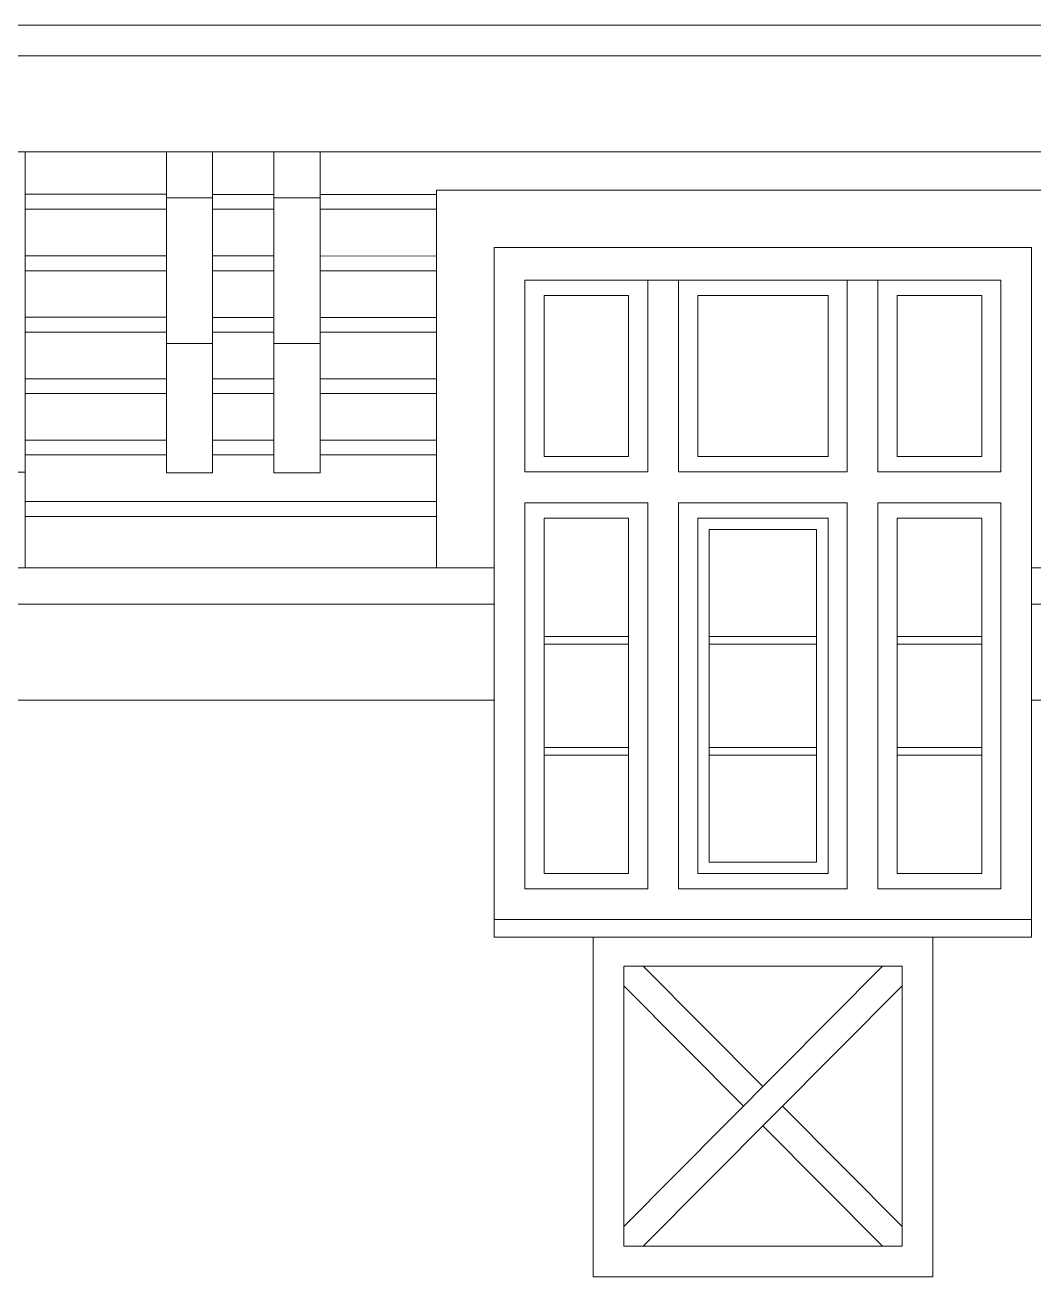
# Model space of a CAD drawing. Header units: millimetres. Extents: x 85048 to 158814, y 1395 to 38919.
# Drawn here: x 115784 to 118412, y 7345 to 10607 of the extents above; entities that cross this region are included whole.
import ezdxf

# ---------------------------------------------------------------- set-up
doc = ezdxf.new("R2010")
doc.units = ezdxf.units.MM
doc.layers.add('wall', color=5, linetype='Continuous')

msp = doc.modelspace()

# ---------------------------------------------------------------- linework, layer by layer
at = {"layer": 'wall', "color": 250, "linetype": 'Continuous', "lineweight": 15, "ltscale": 0.13}
for p, q in [((118660.9, 10607.2, 0.7), (115053.3, 10607.2, 2.5)), ((115115.9, 10527.2, 2.5), (118660.9, 10527.2, 0.7)), ((115115.9, 10277.2, 2.5), (118660.9, 10277.2, 0.7)), ((115784.1, 10277.2, 2.5), (115784.1, 9193.2, 2.5)), ((116152.2, 10277.2, 2.5), (116152.2, 9440.2, 2.5)), ((116272.2, 10277.2, 2.5), (116272.2, 9440.2, 2.5)), ((116432.5, 10277.2, 0.7), (116432.5, 9440.2, 0.7)), ((116552.5, 10277.2, 0.7), (116552.5, 9440.2, 0.7)), ((116152.2, 10166.2, 2.5), (115784.1, 10166.4, 2.5)), ((116152.2, 10157.2, 2.5), (116272.2, 10157.2, 2.5)), ((116432.5, 10166, 2.5), (116272.2, 10166.1, 2.5)), ((116432.5, 10157.2, 0.7), (116552.5, 10157.2, 0.7)), ((116855.9, 10165.8, 2.5), (116552.5, 10165.9, 2.5)), ((116855.9, 10177.2, 0.7), (116855.9, 9193.2, 0.7)), ((118555.9, 10177.2, 0.7), (116855.9, 10177.2, 0.7)), ((116152.2, 10127.2, 2.5), (115784.1, 10127.2, 2.5)), ((116432.5, 10127.2, 2.5), (116272.2, 10127.2, 2.5)), ((116855.9, 10127.2, 2.5), (116552.5, 10127.2, 2.5)), ((117005.9, 10027.2, 0.7), (117005.9, 8230.2, 0.7)), ((118405.9, 10027.2, 0.7), (117005.9, 10027.2, 0.7)), ((118405.9, 10027.2, 0.7), (118405.9, 8230.2, 0.7)), ((116152.2, 10005.6, 2.5), (115784.1, 10005.8, 2.5)), ((116432.5, 10005.5, 2.5), (116272.2, 10005.6, 2.5)), ((116855.9, 10005.4, 2.5), (116552.5, 10005.5, 2.5)), ((116152.2, 9967.2, 2.5), (115784.1, 9967.2, 2.5)), ((116432.5, 9967.2, 2.5), (116272.2, 9967.2, 2.5)), ((116855.9, 9967.2, 2.5), (116552.5, 9967.2, 2.5)), ((117086.2, 9942.6, 0.7), (117086.2, 9442.7, 0.7)), ((117086.2, 9942.6, 0.7), (118326.2, 9942.6, 0.7)), ((117406.3, 9942.6, 0.7), (117406.3, 9482.8, 0.7)), ((117406.3, 9942.6, 0.7), (117406.3, 9442.7, 0.7)), ((117486.3, 9942.6, 0.7), (117486.3, 9442.7, 0.7)), ((117926, 9942.6, 0.7), (117926, 9442.7, 0.7)), ((118006, 9942.6, 0.7), (118006, 9442.7, 0.7)), ((118006, 9942.6, 0.7), (118006, 9442.7, 0.7)), ((118326.2, 9942.6, 0.7), (118326.2, 9442.7, 0.7)), ((117136.2, 9902.6, 0.7), (117356.3, 9902.6, 0.7)), ((117136.2, 9902.6, 0.7), (117136.2, 9482.8, 0.7)), ((117356.3, 9902.6, 0.7), (117356.3, 9482.8, 0.7)), ((117536.3, 9902.6, 0.7), (117876, 9902.6, 0.7)), ((117536.3, 9902.6, 0.7), (117536.3, 9482.8, 0.7)), ((117876, 9902.6, 0.7), (117876, 9482.8, 0.7)), ((118056, 9902.6, 0.7), (118276.2, 9902.6, 0.7)), ((118056, 9902.6, 0.7), (118056, 9482.8, 0.7)), ((118276.2, 9902.6, 0.7), (118276.2, 9482.8, 0.7)), ((116152.2, 9845.7, 2.5), (115784.1, 9845.7, 2.5)), ((116432.5, 9845.6, 2.5), (116272.2, 9845.6, 2.5)), ((116855.9, 9845.6, 2.5), (116552.5, 9845.6, 2.5)), ((116152.2, 9807.1, 2.5), (115784.1, 9807.1, 2.5)), ((116432.5, 9807.1, 2.5), (116272.2, 9807.1, 2.5)), ((116855.9, 9807.1, 2.5), (116552.5, 9807.1, 2.5)), ((116152.2, 9777.4, 2.5), (116272.2, 9777.4, 2.5)), ((116432.5, 9777.4, 0.7), (116552.5, 9777.4, 0.7)), ((116152.2, 9685.6, 2.5), (115784.1, 9685.6, 2.5)), ((116432.5, 9685.6, 2.5), (116272.2, 9685.6, 2.5)), ((116855.9, 9685.5, 2.5), (116552.5, 9685.5, 2.5)), ((116152.2, 9647.1, 2.5), (115784.1, 9647.1, 2.5)), ((116432.5, 9647.1, 2.5), (116272.2, 9647.1, 2.5)), ((116855.9, 9647.1, 2.5), (116552.5, 9647.1, 2.5)), ((116152.2, 9525.5, 2.5), (115784.1, 9525.6, 2.5)), ((116432.5, 9525.5, 2.5), (116272.2, 9525.5, 2.5)), ((116855.9, 9525.4, 2.5), (116552.5, 9525.5, 2.5)), ((116152.2, 9487, 2.5), (115784.1, 9487, 2.5)), ((116432.5, 9487, 2.5), (116272.2, 9487, 2.5)), ((116855.9, 9487, 2.5), (116552.5, 9487, 2.5)), ((117136.2, 9482.8, 0.7), (117356.3, 9482.8, 0.7)), ((117486.3, 9482.8, 0.7), (117486.3, 9442.7, 0.7)), ((117536.3, 9482.8, 0.7), (117876, 9482.8, 0.7)), ((118056, 9482.8, 0.7), (118276.2, 9482.8, 0.7)), ((115664.5, 9442.6, 3.4), (115784.1, 9442.6, 3.4)), ((116152.2, 9440.2, 2.5), (116272.2, 9440.2, 2.5)), ((116432.5, 9440.2, 0.7), (116552.5, 9440.2, 0.7)), ((117086.2, 9442.7, 0.7), (117406.3, 9442.7, 0.7)), ((117086.2, 9442.7, 0.7), (117406.3, 9442.7, 0.7)), ((117486.3, 9442.7, 0.7), (117926, 9442.7, 0.7)), ((118006, 9442.7, 0.7), (118326.2, 9442.7, 0.7)), ((116855.9, 9365.4, 2.5), (115784.1, 9365.5, 2.5)), ((117086.2, 9362.7, 0.7), (117086.2, 8356.2, 0.7)), ((117086.2, 9362.7, 0.7), (117406.3, 9362.7, 0.7)), ((117086.2, 9362.7, 0.7), (117406.3, 9362.7, 0.7)), ((117406.3, 9362.7, 0.7), (117406.3, 8356.2, 0.7)), ((117406.3, 9362.7, 0.7), (117406.3, 8356.2, 0.7)), ((117486.3, 9362.7, 0.7), (117926, 9362.7, 0.7)), ((117486.3, 9362.7, 0.7), (117486.3, 8356.2, 0.7)), ((117486.3, 9362.7, 0.7), (117926, 9362.7, 0.7)), ((117486.3, 9362.7, 0.7), (117486.3, 8356.2, 0.7)), ((117926, 9362.7, 0.7), (117926, 8356.2, 0.7)), ((117926, 9362.7, 0.7), (117926, 8356.2, 0.7)), ((118006, 9362.7, 0.7), (118006, 8356.2, 0.7)), ((118006, 9362.7, 0.7), (118006, 8356.2, 0.7)), ((118326.2, 9362.7, 0.7), (118006, 9362.7, 0.7)), ((118326.2, 9362.7, 0.7), (118006, 9362.7, 0.7)), ((118326.2, 9362.7, 0.7), (118326.2, 8356.2, 0.7)), ((116855.9, 9326.9, 2.5), (115784.1, 9326.9, 2.5)), ((117136.2, 9322.5, 0.7), (117136.2, 8396.2, 0.7)), ((117136.2, 9322.5, 0.7), (117356.3, 9322.5, 0.7)), ((117356.3, 9322.5, 0.7), (117356.3, 8396.2, 0.7)), ((117536.3, 9322.5, 0.7), (117536.3, 8396.2, 0.7)), ((117536.3, 9322.5, 0.7), (117876, 9322.5, 0.7)), ((117536.3, 9322.5, 0.7), (117536.3, 8396.2, 0.7)), ((117536.3, 9322.5, 0.7), (117876, 9322.5, 0.7)), ((117876, 9322.5, 0.7), (117876, 8396.2, 0.7)), ((117876, 9322.5, 0.7), (117876, 8396.2, 0.7)), ((118056, 9322.5, 0.7), (118056, 8396.2, 0.7)), ((118276.2, 9322.5, 0.7), (118056, 9322.5, 0.7)), ((118276.2, 9322.5, 0.7), (118276.2, 8396.2, 0.7)), ((117566.3, 9292.5, 0.7), (117566.3, 8426.2, 0.7)), ((117566.3, 9292.5, 0.7), (117846, 9292.5, 0.7)), ((117846, 9292.5, 0.7), (117846, 8426.2, 0.7)), ((117005.9, 9193.2, 2.5), (115574.2, 9193.2, 2.5)), ((118660.9, 9193.2, 2.5), (118405.9, 9193.2, 2.5)), ((115574.2, 9098.2, 2.5), (117005.9, 9098.2, 2.5)), ((118405.9, 9098.2, 2.5), (118660.9, 9098.2, 2.5)), ((117356.3, 9013.8, 0.7), (117136.2, 9013.8, 0.7)), ((117846, 9013.8, 0.7), (117566.3, 9013.8, 0.7)), ((118276.2, 9013.8, 0.7), (118056, 9013.8, 0.7)), ((117356.3, 8993.8, 0.7), (117136.2, 8993.8, 0.7)), ((117846, 8993.8, 0.7), (117566.3, 8993.8, 0.7)), ((118276.2, 8993.8, 0.7), (118056, 8993.8, 0.7)), ((115639.2, 8848.2, 2.5), (117005.9, 8848.2, 2.5)), ((118405.9, 8848.2, 2.5), (118660.9, 8848.2, 2.5)), ((117356.3, 8725, 0.7), (117136.2, 8725, 0.7)), ((117846, 8725, 0.7), (117566.3, 8725, 0.7)), ((118276.2, 8725, 0.7), (118056, 8725, 0.7)), ((117356.3, 8705, 0.7), (117136.2, 8705, 0.7)), ((117846, 8705, 0.7), (117566.3, 8705, 0.7)), ((118276.2, 8705, 0.7), (118056, 8705, 0.7)), ((117566.3, 8426.2, 0.7), (117846, 8426.2, 0.7)), ((117356.3, 8396.2, 0.7), (117136.2, 8396.2, 0.7)), ((117876, 8396.2, 0.7), (117536.3, 8396.2, 0.7)), ((118276.2, 8396.2, 0.7), (118056, 8396.2, 0.7)), ((117086.2, 8356.2, 0.7), (117406.3, 8356.2, 0.7)), ((117486.3, 8356.2, 0.7), (117926, 8356.2, 0.7)), ((118006, 8356.2, 0.7), (118326.2, 8356.2, 0.7)), ((118405.9, 8276.2, 0.7), (117005.9, 8276.2, 0.7)), ((117005.9, 8276.2, 0.7), (118405.9, 8276.2, 0.7)), ((117005.9, 8230.2, 0.7), (118405.9, 8230.2, 0.7)), ((117263.7, 7345.2, 0.7), (117263.7, 8230.2, 0.7)), ((118148.7, 8230.2, 0.7), (118148.7, 7345.2, 0.7)), ((117343.7, 8155.2, 0.7), (118068.7, 8155.2, 0.7)), ((117343.7, 7425.2, 0.7), (117343.7, 8155.2, 0.7)), ((117343.7, 7476.3, 0.2), (118017.9, 8155.2, 0.7)), ((117394.4, 8155.2, 0.7), (117706.2, 7841.3, 0.5)), ((118068.7, 7425.2, 0.7), (118068.7, 8155.2, 0.7)), ((117343.7, 8104.1, 0.7), (117655.4, 7790.2, 0.5)), ((117394.4, 7425.2, 0.2), (118068.7, 8104.1, 0.7)), ((117756.9, 7790.2, 0.4), (118068.7, 7476.3, 0.2)), ((117706.2, 7739.1, 0.4), (118017.9, 7425.2, 0.2)), ((118068.7, 7425.2, 0.2), (117343.7, 7425.2, 0.2)), ((118148.7, 7345.2, 0.7), (117263.7, 7345.2, 0.7))]:
    msp.add_line(p, q, dxfattribs=at)

doc.saveas('drawing.dxf')
